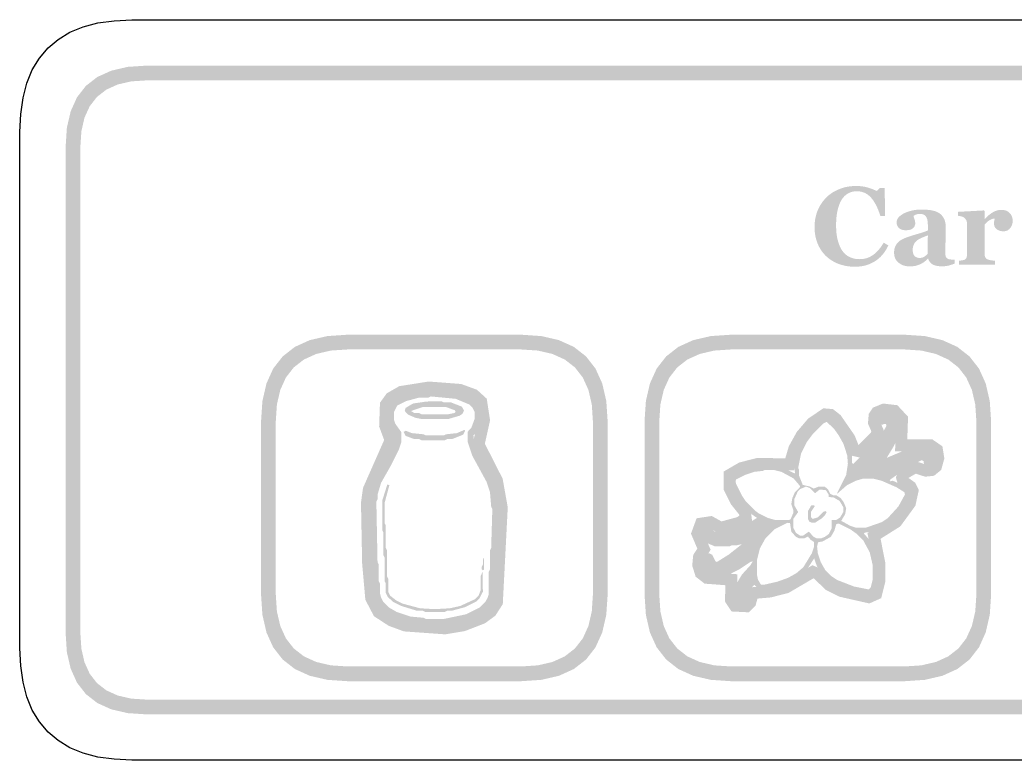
# Model space of a CAD drawing. Header units: millimetres. Extents: x 6 to 297, y 55 to 451.
# Drawn here: x 72.96 to 99.95, y 316.16 to 336.24 of the extents above; entities that cross this region are included whole.
import ezdxf

# ---------------------------------------------------------------- set-up
doc = ezdxf.new("R2010")
doc.units = ezdxf.units.MM
doc.layers.add('CUT', color=1, linetype='Continuous')
doc.layers.add('RASTER', color=7, linetype='Continuous')

msp = doc.modelspace()

# ---------------------------------------------------------------- hatches: boundary and pattern name
at = {"layer": 'RASTER'}
h = msp.add_hatch(color=7, dxfattribs=at)
h.paths.add_polyline_path([(74.2, 332.8), (74.234, 333.316), (74.338, 333.763), (74.509, 334.141), (74.75, 334.45), (75.059, 334.691), (75.438, 334.862), (75.884, 334.966), (76.4, 335), (133.6, 335), (134.116, 334.966), (134.563, 334.862), (134.941, 334.691), (135.25, 334.45), (135.491, 334.141), (135.663, 333.763), (135.766, 333.316), (135.8, 332.8), (135.8, 319.6), (135.766, 319.084), (135.663, 318.638), (135.491, 318.259), (135.25, 317.95), (134.941, 317.709), (134.563, 317.537), (134.116, 317.434), (133.6, 317.4), (76.4, 317.4), (75.884, 317.434), (75.438, 317.537), (75.059, 317.709), (74.75, 317.95), (74.509, 318.259), (74.338, 318.638), (74.234, 319.084), (74.2, 319.6)])
h.paths.add_polyline_path([(74.6, 332.8), (74.6, 319.6), (74.628, 319.178), (74.712, 318.813), (74.853, 318.503), (75.05, 318.25), (75.303, 318.053), (75.613, 317.912), (75.978, 317.828), (76.4, 317.8), (133.6, 317.8), (134.022, 317.828), (134.388, 317.912), (134.697, 318.053), (134.95, 318.25), (135.147, 318.503), (135.288, 318.813), (135.372, 319.178), (135.4, 319.6), (135.4, 332.8), (135.372, 333.222), (135.288, 333.588), (135.147, 333.897), (134.95, 334.15), (134.697, 334.347), (134.388, 334.488), (134.022, 334.572), (133.6, 334.6), (76.4, 334.6), (75.978, 334.572), (75.613, 334.488), (75.303, 334.347), (75.05, 334.15), (74.853, 333.897), (74.712, 333.588), (74.628, 333.222), (74.6, 332.8)], flags=0)
for points in [[(95.598, 329.544), (95.541, 329.545), (95.485, 329.549), (95.431, 329.555), (95.377, 329.563), (95.324, 329.573), (95.272, 329.586), (95.22, 329.601), (95.17, 329.618), (95.121, 329.638), (95.074, 329.659), (95.028, 329.683), (94.984, 329.709), (94.941, 329.737), (94.9, 329.767), (94.861, 329.799), (94.823, 329.833), (94.788, 329.868), (94.754, 329.906), (94.723, 329.945), (94.693, 329.987), (94.666, 330.03), (94.64, 330.076), (94.616, 330.124), (94.594, 330.173), (94.575, 330.225), (94.558, 330.277), (94.544, 330.331), (94.532, 330.386), (94.523, 330.443), (94.516, 330.5), (94.512, 330.559), (94.511, 330.62), (94.512, 330.679), (94.516, 330.738), (94.523, 330.796), (94.532, 330.852), (94.544, 330.908), (94.558, 330.962), (94.575, 331.015), (94.595, 331.067), (94.617, 331.118), (94.642, 331.167), (94.668, 331.214), (94.696, 331.259), (94.727, 331.303), (94.76, 331.345), (94.795, 331.385), (94.832, 331.424), (94.87, 331.46), (94.91, 331.494), (94.952, 331.525), (94.996, 331.555), (95.042, 331.583), (95.09, 331.608), (95.139, 331.632), (95.191, 331.653), (95.243, 331.672), (95.297, 331.689), (95.352, 331.703), (95.407, 331.714), (95.464, 331.723), (95.521, 331.729), (95.58, 331.733), (95.639, 331.734), (95.682, 331.734), (95.723, 331.732), (95.764, 331.728), (95.804, 331.724), (95.843, 331.718), (95.881, 331.711), (95.918, 331.702), (95.954, 331.693), (95.989, 331.682), (96.022, 331.671), (96.054, 331.66), (96.085, 331.648), (96.114, 331.636), (96.142, 331.624), (96.169, 331.611), (96.194, 331.598), (96.285, 331.679), (96.412, 331.679), (96.426, 330.92), (96.297, 330.92), (96.268, 331.004), (96.239, 331.082), (96.208, 331.154), (96.176, 331.221), (96.142, 331.282), (96.107, 331.337), (96.071, 331.386), (96.033, 331.43), (95.993, 331.468), (95.952, 331.501), (95.908, 331.529), (95.862, 331.552), (95.814, 331.569), (95.764, 331.582), (95.712, 331.59), (95.658, 331.592), (95.591, 331.588), (95.529, 331.577), (95.47, 331.558), (95.416, 331.532), (95.365, 331.497), (95.319, 331.456), (95.277, 331.407), (95.239, 331.35), (95.205, 331.286), (95.176, 331.216), (95.152, 331.14), (95.131, 331.058), (95.116, 330.97), (95.104, 330.876), (95.098, 330.776), (95.095, 330.669), (95.096, 330.609), (95.099, 330.55), (95.102, 330.494), (95.108, 330.44), (95.115, 330.388), (95.123, 330.339), (95.133, 330.292), (95.145, 330.247), (95.157, 330.204), (95.171, 330.163), (95.186, 330.125), (95.201, 330.089), (95.218, 330.055), (95.235, 330.022), (95.253, 329.993), (95.273, 329.965), (95.294, 329.938), (95.317, 329.913), (95.341, 329.89), (95.365, 329.868), (95.391, 329.849), (95.417, 329.831), (95.445, 329.815), (95.473, 329.801), (95.503, 329.789), (95.533, 329.779), (95.564, 329.77), (95.595, 329.762), (95.628, 329.757), (95.661, 329.753), (95.695, 329.75), (95.73, 329.749), (95.78, 329.751), (95.829, 329.756), (95.877, 329.765), (95.924, 329.777), (95.969, 329.793), (96.012, 329.812), (96.054, 329.835), (96.095, 329.861), (96.135, 329.89), (96.174, 329.924), (96.211, 329.96), (96.248, 330.001), (96.285, 330.045), (96.32, 330.092), (96.354, 330.143), (96.387, 330.198), (96.513, 330.121), (96.497, 330.09), (96.481, 330.059), (96.464, 330.029), (96.446, 329.999), (96.428, 329.971), (96.409, 329.943), (96.39, 329.917), (96.37, 329.891), (96.349, 329.866), (96.328, 329.842), (96.306, 329.818), (96.283, 329.796), (96.259, 329.775), (96.235, 329.754), (96.21, 329.734), (96.184, 329.716), (96.155, 329.696), (96.124, 329.678), (96.094, 329.66), (96.062, 329.644), (96.03, 329.629), (95.997, 329.615), (95.963, 329.602), (95.928, 329.59), (95.892, 329.579), (95.855, 329.57), (95.816, 329.562), (95.776, 329.556), (95.734, 329.551), (95.69, 329.547), (95.645, 329.545), (95.598, 329.544)], [(99.884, 330.785), (99.883, 330.758), (99.88, 330.731), (99.874, 330.705), (99.867, 330.681), (99.857, 330.656), (99.845, 330.633), (99.831, 330.611), (99.815, 330.59), (99.797, 330.57), (99.778, 330.553), (99.757, 330.538), (99.735, 330.526), (99.712, 330.517), (99.687, 330.511), (99.661, 330.507), (99.634, 330.505), (99.607, 330.506), (99.582, 330.509), (99.558, 330.513), (99.535, 330.519), (99.513, 330.526), (99.492, 330.536), (99.472, 330.547), (99.453, 330.559), (99.435, 330.574), (99.42, 330.59), (99.408, 330.607), (99.397, 330.626), (99.389, 330.647), (99.383, 330.67), (99.38, 330.694), (99.379, 330.719), (99.379, 330.732), (99.379, 330.743), (99.38, 330.754), (99.38, 330.765), (99.382, 330.774), (99.383, 330.783), (99.384, 330.791), (99.386, 330.799), (99.388, 330.806), (99.39, 330.813), (99.391, 330.82), (99.393, 330.827), (99.395, 330.833), (99.396, 330.84), (99.398, 330.846), (99.399, 330.852), (99.382, 330.851), (99.365, 330.848), (99.348, 330.844), (99.33, 330.839), (99.312, 330.833), (99.294, 330.825), (99.276, 330.816), (99.257, 330.806), (99.239, 330.794), (99.221, 330.782), (99.204, 330.768), (99.187, 330.754), (99.171, 330.739), (99.155, 330.723), (99.14, 330.706), (99.125, 330.688), (99.125, 329.884), (99.125, 329.872), (99.126, 329.86), (99.128, 329.848), (99.129, 329.837), (99.132, 329.827), (99.134, 329.817), (99.138, 329.808), (99.141, 329.799), (99.146, 329.791), (99.151, 329.783), (99.157, 329.776), (99.163, 329.769), (99.17, 329.763), (99.178, 329.757), (99.186, 329.751), (99.196, 329.746), (99.204, 329.743), (99.214, 329.739), (99.225, 329.735), (99.238, 329.732), (99.252, 329.728), (99.267, 329.725), (99.283, 329.722), (99.3, 329.719), (99.318, 329.717), (99.334, 329.714), (99.349, 329.712), (99.363, 329.711), (99.375, 329.709), (99.386, 329.708), (99.396, 329.707), (99.405, 329.707), (99.405, 329.6), (98.425, 329.6), (98.425, 329.707), (98.434, 329.708), (98.443, 329.709), (98.453, 329.709), (98.462, 329.71), (98.471, 329.711), (98.48, 329.713), (98.49, 329.714), (98.499, 329.715), (98.508, 329.716), (98.517, 329.718), (98.525, 329.719), (98.534, 329.721), (98.541, 329.723), (98.549, 329.725), (98.556, 329.727), (98.563, 329.729), (98.574, 329.733), (98.584, 329.738), (98.594, 329.743), (98.602, 329.749), (98.61, 329.756), (98.617, 329.763), (98.622, 329.771), (98.627, 329.779), (98.631, 329.787), (98.635, 329.797), (98.638, 329.807), (98.64, 329.818), (98.642, 329.829), (98.644, 329.841), (98.645, 329.853), (98.645, 329.867), (98.645, 330.719), (98.644, 330.732), (98.643, 330.745), (98.641, 330.757), (98.639, 330.769), (98.635, 330.781), (98.631, 330.792), (98.626, 330.803), (98.62, 330.814), (98.613, 330.824), (98.607, 330.833), (98.6, 330.843), (98.592, 330.851), (98.585, 330.859), (98.577, 330.867), (98.568, 330.874), (98.56, 330.88), (98.553, 330.885), (98.546, 330.889), (98.538, 330.893), (98.53, 330.896), (98.521, 330.9), (98.512, 330.903), (98.503, 330.907), (98.493, 330.91), (98.483, 330.912), (98.473, 330.915), (98.462, 330.917), (98.451, 330.919), (98.44, 330.921), (98.428, 330.923), (98.417, 330.924), (98.405, 330.926), (98.405, 331.033), (99.103, 331.071), (99.125, 331.049), (99.125, 330.836), (99.131, 330.836), (99.157, 330.865), (99.182, 330.892), (99.209, 330.917), (99.235, 330.941), (99.262, 330.963), (99.29, 330.984), (99.318, 331.003), (99.346, 331.02), (99.374, 331.036), (99.403, 331.049), (99.432, 331.061), (99.462, 331.07), (99.491, 331.077), (99.521, 331.083), (99.552, 331.086), (99.582, 331.087), (99.615, 331.086), (99.647, 331.082), (99.677, 331.075), (99.705, 331.066), (99.732, 331.054), (99.757, 331.039), (99.78, 331.022), (99.801, 331.003), (99.821, 330.981), (99.837, 330.957), (99.852, 330.933), (99.863, 330.906), (99.872, 330.878), (99.879, 330.849), (99.883, 330.818), (99.884, 330.785)]]:
    msp.add_hatch(color=7, dxfattribs=at).paths.add_polyline_path(points)
h = msp.add_hatch(color=7, dxfattribs=at)
h.paths.add_polyline_path([(98.312, 329.631), (98.296, 329.624), (98.279, 329.617), (98.261, 329.611), (98.242, 329.604), (98.223, 329.598), (98.202, 329.591), (98.182, 329.585), (98.16, 329.579), (98.138, 329.574), (98.115, 329.569), (98.093, 329.565), (98.069, 329.562), (98.046, 329.559), (98.022, 329.558), (97.998, 329.556), (97.974, 329.556), (97.93, 329.557), (97.89, 329.559), (97.852, 329.564), (97.818, 329.569), (97.786, 329.577), (97.757, 329.586), (97.731, 329.597), (97.709, 329.61), (97.688, 329.624), (97.67, 329.639), (97.653, 329.656), (97.637, 329.675), (97.624, 329.694), (97.612, 329.716), (97.602, 329.738), (97.593, 329.763), (97.584, 329.763), (97.572, 329.75), (97.56, 329.739), (97.547, 329.727), (97.535, 329.716), (97.523, 329.706), (97.512, 329.696), (97.5, 329.687), (97.488, 329.678), (97.477, 329.669), (97.465, 329.661), (97.453, 329.653), (97.44, 329.645), (97.428, 329.638), (97.415, 329.631), (97.402, 329.624), (97.389, 329.618), (97.372, 329.61), (97.355, 329.603), (97.338, 329.596), (97.322, 329.59), (97.305, 329.584), (97.289, 329.579), (97.273, 329.574), (97.257, 329.57), (97.24, 329.566), (97.222, 329.563), (97.202, 329.561), (97.18, 329.558), (97.157, 329.557), (97.133, 329.556), (97.107, 329.555), (97.079, 329.555), (97.037, 329.556), (96.997, 329.561), (96.958, 329.569), (96.921, 329.58), (96.886, 329.594), (96.852, 329.611), (96.82, 329.631), (96.789, 329.655), (96.761, 329.681), (96.736, 329.709), (96.716, 329.739), (96.699, 329.772), (96.686, 329.806), (96.676, 329.842), (96.671, 329.88), (96.669, 329.921), (96.669, 329.944), (96.67, 329.967), (96.672, 329.988), (96.675, 330.009), (96.679, 330.029), (96.684, 330.048), (96.689, 330.066), (96.695, 330.083), (96.702, 330.099), (96.71, 330.115), (96.718, 330.13), (96.727, 330.145), (96.737, 330.16), (96.747, 330.174), (96.758, 330.188), (96.77, 330.201), (96.781, 330.212), (96.793, 330.223), (96.805, 330.233), (96.817, 330.243), (96.83, 330.253), (96.844, 330.262), (96.857, 330.27), (96.872, 330.278), (96.886, 330.286), (96.901, 330.293), (96.917, 330.301), (96.932, 330.308), (96.948, 330.315), (96.965, 330.322), (96.981, 330.329), (96.998, 330.335), (97.032, 330.347), (97.068, 330.36), (97.105, 330.372), (97.143, 330.385), (97.184, 330.397), (97.226, 330.41), (97.269, 330.423), (97.315, 330.436), (97.359, 330.449), (97.401, 330.461), (97.439, 330.473), (97.474, 330.485), (97.507, 330.496), (97.536, 330.508), (97.561, 330.518), (97.584, 330.529), (97.584, 330.669), (97.584, 330.679), (97.584, 330.689), (97.583, 330.7), (97.583, 330.712), (97.582, 330.724), (97.581, 330.737), (97.58, 330.751), (97.578, 330.766), (97.577, 330.781), (97.575, 330.795), (97.572, 330.808), (97.569, 330.821), (97.566, 330.834), (97.562, 330.845), (97.558, 330.857), (97.553, 330.867), (97.548, 330.879), (97.542, 330.89), (97.535, 330.9), (97.527, 330.91), (97.519, 330.92), (97.51, 330.929), (97.5, 330.938), (97.489, 330.946), (97.478, 330.954), (97.465, 330.96), (97.452, 330.966), (97.438, 330.97), (97.423, 330.974), (97.407, 330.976), (97.391, 330.978), (97.373, 330.978), (97.358, 330.978), (97.342, 330.977), (97.328, 330.976), (97.314, 330.974), (97.301, 330.971), (97.289, 330.968), (97.277, 330.964), (97.266, 330.96), (97.255, 330.956), (97.245, 330.951), (97.236, 330.946), (97.227, 330.942), (97.218, 330.937), (97.21, 330.932), (97.203, 330.928), (97.196, 330.923), (97.197, 330.915), (97.199, 330.906), (97.202, 330.896), (97.204, 330.886), (97.208, 330.874), (97.212, 330.862), (97.216, 330.848), (97.221, 330.833), (97.226, 330.818), (97.23, 330.804), (97.233, 330.789), (97.236, 330.774), (97.239, 330.76), (97.24, 330.746), (97.241, 330.732), (97.241, 330.718), (97.241, 330.711), (97.241, 330.704), (97.24, 330.697), (97.238, 330.69), (97.236, 330.682), (97.234, 330.673), (97.231, 330.665), (97.228, 330.655), (97.225, 330.646), (97.221, 330.638), (97.217, 330.63), (97.212, 330.622), (97.207, 330.615), (97.202, 330.608), (97.196, 330.602), (97.19, 330.596), (97.182, 330.589), (97.173, 330.582), (97.164, 330.576), (97.154, 330.57), (97.145, 330.565), (97.135, 330.56), (97.125, 330.555), (97.115, 330.551), (97.104, 330.547), (97.091, 330.544), (97.077, 330.541), (97.062, 330.539), (97.045, 330.537), (97.027, 330.536), (97.007, 330.535), (96.987, 330.535), (96.957, 330.535), (96.929, 330.538), (96.903, 330.543), (96.879, 330.549), (96.856, 330.558), (96.836, 330.568), (96.817, 330.58), (96.801, 330.594), (96.786, 330.609), (96.773, 330.626), (96.762, 330.643), (96.753, 330.662), (96.746, 330.682), (96.741, 330.703), (96.739, 330.725), (96.738, 330.748), (96.739, 330.769), (96.742, 330.788), (96.747, 330.808), (96.754, 330.826), (96.763, 330.844), (96.774, 330.862), (96.787, 330.879), (96.803, 330.896), (96.819, 330.912), (96.837, 330.927), (96.856, 330.941), (96.875, 330.955), (96.895, 330.968), (96.917, 330.981), (96.939, 330.992), (96.962, 331.003), (96.985, 331.014), (97.01, 331.024), (97.035, 331.033), (97.061, 331.042), (97.088, 331.051), (97.116, 331.058), (97.144, 331.065), (97.174, 331.071), (97.204, 331.077), (97.233, 331.082), (97.262, 331.086), (97.29, 331.09), (97.317, 331.092), (97.344, 331.094), (97.371, 331.095), (97.397, 331.096), (97.432, 331.095), (97.466, 331.095), (97.5, 331.093), (97.533, 331.091), (97.565, 331.089), (97.597, 331.086), (97.627, 331.083), (97.657, 331.079), (97.687, 331.074), (97.715, 331.068), (97.743, 331.061), (97.77, 331.053), (97.797, 331.044), (97.822, 331.033), (97.847, 331.022), (97.871, 331.009), (97.893, 330.996), (97.914, 330.981), (97.934, 330.964), (97.953, 330.946), (97.97, 330.927), (97.987, 330.906), (98.002, 330.884), (98.016, 330.86), (98.028, 330.835), (98.039, 330.808), (98.048, 330.779), (98.056, 330.748), (98.062, 330.716), (98.066, 330.681), (98.068, 330.645), (98.069, 330.606), (98.069, 330.564), (98.069, 330.52), (98.068, 330.474), (98.067, 330.425), (98.067, 330.375), (98.065, 330.323), (98.064, 330.27), (98.063, 330.214), (98.061, 330.159), (98.06, 330.11), (98.058, 330.065), (98.058, 330.026), (98.057, 329.991), (98.056, 329.961), (98.056, 329.935), (98.056, 329.915), (98.056, 329.899), (98.057, 329.884), (98.059, 329.869), (98.061, 329.856), (98.064, 329.843), (98.067, 329.832), (98.071, 329.821), (98.076, 329.811), (98.081, 329.802), (98.087, 329.793), (98.094, 329.785), (98.101, 329.778), (98.109, 329.771), (98.117, 329.765), (98.127, 329.759), (98.136, 329.754), (98.143, 329.751), (98.151, 329.749), (98.159, 329.746), (98.169, 329.744), (98.179, 329.743), (98.19, 329.742), (98.202, 329.741), (98.215, 329.74), (98.228, 329.739), (98.241, 329.739), (98.254, 329.739), (98.266, 329.738), (98.278, 329.738), (98.29, 329.738), (98.301, 329.738), (98.312, 329.738)])
h.paths.add_polyline_path([(97.584, 330.394), (97.564, 330.387), (97.543, 330.38), (97.523, 330.372), (97.503, 330.364), (97.482, 330.356), (97.462, 330.348), (97.442, 330.339), (97.422, 330.33), (97.402, 330.321), (97.383, 330.312), (97.365, 330.303), (97.348, 330.293), (97.332, 330.284), (97.317, 330.274), (97.303, 330.265), (97.29, 330.255), (97.277, 330.244), (97.264, 330.233), (97.252, 330.221), (97.241, 330.208), (97.231, 330.195), (97.222, 330.18), (97.213, 330.166), (97.205, 330.15), (97.198, 330.134), (97.191, 330.117), (97.186, 330.099), (97.182, 330.081), (97.178, 330.062), (97.176, 330.042), (97.175, 330.021), (97.174, 330), (97.175, 329.972), (97.177, 329.947), (97.181, 329.923), (97.187, 329.901), (97.194, 329.882), (97.203, 329.864), (97.214, 329.848), (97.226, 329.834), (97.239, 329.822), (97.254, 329.812), (97.268, 329.803), (97.284, 329.796), (97.301, 329.79), (97.318, 329.786), (97.336, 329.784), (97.354, 329.783), (97.374, 329.784), (97.393, 329.785), (97.411, 329.788), (97.428, 329.791), (97.444, 329.796), (97.459, 329.802), (97.473, 329.808), (97.487, 329.816), (97.5, 329.825), (97.512, 329.834), (97.524, 329.843), (97.536, 329.853), (97.547, 329.863), (97.558, 329.874), (97.568, 329.886), (97.578, 329.897)], flags=0)
h = msp.add_hatch(color=7, dxfattribs=at)
h.paths.add_polyline_path([(79.5, 325.35), (79.537, 325.901), (79.647, 326.378), (79.83, 326.782), (80.088, 327.112), (80.418, 327.37), (80.822, 327.553), (81.299, 327.663), (81.85, 327.7), (86.55, 327.7), (87.101, 327.663), (87.578, 327.553), (87.982, 327.37), (88.313, 327.112), (88.57, 326.782), (88.753, 326.378), (88.863, 325.901), (88.9, 325.35), (88.9, 320.65), (88.863, 320.099), (88.753, 319.622), (88.57, 319.218), (88.313, 318.887), (87.982, 318.63), (87.578, 318.447), (87.101, 318.337), (86.55, 318.3), (81.85, 318.3), (81.299, 318.337), (80.822, 318.447), (80.418, 318.63), (80.088, 318.888), (79.83, 319.218), (79.647, 319.622), (79.537, 320.099), (79.5, 320.65)])
h.paths.add_polyline_path([(79.9, 325.35), (79.9, 320.65), (79.93, 320.193), (80.022, 319.797), (80.174, 319.462), (80.388, 319.188), (80.662, 318.974), (80.997, 318.822), (81.393, 318.73), (81.85, 318.7), (86.55, 318.7), (87.007, 318.73), (87.403, 318.822), (87.738, 318.974), (88.012, 319.188), (88.226, 319.462), (88.378, 319.797), (88.47, 320.193), (88.5, 320.65), (88.5, 325.35), (88.47, 325.807), (88.378, 326.203), (88.226, 326.538), (88.012, 326.813), (87.738, 327.026), (87.403, 327.178), (87.007, 327.27), (86.55, 327.3), (81.85, 327.3), (81.393, 327.27), (80.997, 327.178), (80.662, 327.026), (80.388, 326.813), (80.174, 326.538), (80.022, 326.203), (79.93, 325.807), (79.9, 325.35)], flags=0)
h = msp.add_hatch(color=7, dxfattribs=at)
h.paths.add_polyline_path([(89.9, 325.35), (89.937, 325.901), (90.047, 326.378), (90.23, 326.782), (90.488, 327.112), (90.818, 327.37), (91.222, 327.553), (91.699, 327.663), (92.25, 327.7), (96.95, 327.7), (97.501, 327.663), (97.978, 327.553), (98.382, 327.37), (98.712, 327.112), (98.97, 326.782), (99.153, 326.378), (99.263, 325.901), (99.3, 325.35), (99.3, 320.65), (99.263, 320.099), (99.153, 319.622), (98.97, 319.218), (98.713, 318.887), (98.382, 318.63), (97.978, 318.447), (97.501, 318.337), (96.95, 318.3), (92.25, 318.3), (91.699, 318.337), (91.222, 318.447), (90.818, 318.63), (90.488, 318.888), (90.23, 319.218), (90.047, 319.622), (89.937, 320.099), (89.9, 320.65)])
h.paths.add_polyline_path([(90.3, 325.35), (90.3, 320.65), (90.33, 320.193), (90.422, 319.797), (90.574, 319.462), (90.788, 319.188), (91.062, 318.974), (91.397, 318.822), (91.793, 318.73), (92.25, 318.7), (96.95, 318.7), (97.407, 318.73), (97.803, 318.822), (98.138, 318.974), (98.413, 319.188), (98.626, 319.462), (98.778, 319.797), (98.87, 320.193), (98.9, 320.65), (98.9, 325.35), (98.87, 325.807), (98.778, 326.203), (98.626, 326.538), (98.413, 326.813), (98.138, 327.026), (97.803, 327.178), (97.407, 327.27), (96.95, 327.3), (92.25, 327.3), (91.793, 327.27), (91.397, 327.178), (91.062, 327.026), (90.788, 326.813), (90.574, 326.538), (90.422, 326.203), (90.33, 325.807), (90.3, 325.35)], flags=0)
h = msp.add_hatch(color=7, dxfattribs=at)
h.paths.add_polyline_path([(84.046, 326.43), (84.928, 326.363), (85.354, 326.207), (85.621, 325.965), (85.711, 325.378), (85.57, 324.743), (86.052, 323.794), (86.191, 323.017), (86.056, 320.391), (85.853, 320.076), (85.571, 319.87), (85.026, 319.66), (84.497, 319.571), (83.376, 319.651), (82.962, 319.803), (82.562, 320.064), (82.329, 320.508), (82.242, 321.489), (82.21, 323.145), (82.266, 323.546), (82.839, 324.843), (82.703, 325.209), (82.725, 325.855), (82.909, 326.109), (83.25, 326.304)])
h.paths.add_polyline_path([(84.059, 326.108), (83.358, 325.997), (83.128, 325.865), (83.042, 325.746), (83.025, 325.262), (83.185, 324.832), (82.576, 323.457), (82.53, 323.126), (82.562, 321.507), (82.642, 320.6), (82.807, 320.286), (83.107, 320.091), (83.444, 319.967), (84.481, 319.893), (84.941, 319.971), (85.417, 320.153), (85.616, 320.3), (85.741, 320.492), (85.869, 322.997), (85.745, 323.691), (85.232, 324.701), (85.386, 325.389), (85.322, 325.804), (85.185, 325.928), (84.859, 326.047), (84.059, 326.108)], flags=0)
h = msp.add_hatch(color=7, dxfattribs=at)
h.paths.add_polyline_path([(83.856, 326.176), (84.521, 326.186), (84.585, 326.154), (84.714, 326.154), (85.067, 326.058), (85.301, 325.939), (85.366, 325.874), (85.452, 325.704), (85.484, 325.48), (85.452, 325.415), (85.452, 325.255), (85.366, 325.085), (85.26, 324.966), (85.292, 324.709), (85.475, 324.314), (85.838, 323.649), (85.934, 323.2), (85.934, 322.172), (85.902, 322.108), (85.902, 321.434), (85.87, 321.37), (85.87, 320.695), (85.838, 320.535), (85.751, 320.365), (85.526, 320.14), (85.067, 319.925), (84.65, 319.828), (84.425, 319.828), (84.361, 319.796), (84.039, 319.796), (83.975, 319.828), (83.558, 319.86), (83.237, 319.957), (82.874, 320.14), (82.681, 320.332), (82.595, 320.503), (82.53, 320.759), (82.498, 321.723), (82.466, 321.787), (82.466, 323.296), (82.595, 323.746), (83.076, 324.645), (83.14, 324.869), (83.131, 324.988), (83.034, 325.085), (82.948, 325.255), (82.916, 325.608), (83.034, 325.874), (83.163, 325.971), (83.526, 326.122)])
h.paths.add_polyline_path([(84.104, 326.025), (84.039, 325.993), (83.783, 325.993), (83.429, 325.897), (83.195, 325.778), (83.108, 325.608), (83.108, 325.383), (83.14, 325.287), (83.301, 325.062), (83.301, 324.773), (83.237, 324.58), (83.034, 324.173), (82.755, 323.681), (82.659, 323.36), (82.659, 323.232), (82.627, 323.168), (82.659, 321.53), (82.691, 321.466), (82.691, 321.016), (82.723, 320.952), (82.723, 320.695), (82.755, 320.567), (82.81, 320.461), (82.97, 320.3), (83.173, 320.182), (83.558, 320.053), (83.911, 320.021), (83.975, 319.989), (84.457, 319.989), (85.067, 320.117), (85.43, 320.3), (85.59, 320.461), (85.645, 320.567), (85.677, 320.663), (85.677, 321.273), (85.709, 321.337), (85.709, 321.851), (85.741, 321.915), (85.773, 322.975), (85.741, 323.039), (85.709, 323.425), (85.613, 323.714), (85.227, 324.42), (85.099, 324.805), (85.099, 325.062), (85.205, 325.181), (85.292, 325.415), (85.292, 325.608), (85.237, 325.714), (85.141, 325.81), (84.778, 325.961)], flags=0)
h.paths.add_polyline_path([(83.985, 325.887), (84.393, 325.897), (84.457, 325.865), (84.65, 325.865), (84.948, 325.746), (85.003, 325.64), (84.961, 325.553), (84.884, 325.502), (84.585, 325.415), (83.847, 325.415), (83.686, 325.447), (83.484, 325.534), (83.42, 325.598), (83.397, 325.64), (83.42, 325.714), (83.622, 325.833)], flags=0)
h.paths.add_polyline_path([(83.879, 325.736), (83.567, 325.63), (83.654, 325.576), (83.783, 325.576), (83.847, 325.544), (84.585, 325.544), (84.746, 325.576), (84.778, 325.608), (84.755, 325.65), (84.521, 325.736)], flags=0)
h.paths.add_polyline_path([(85.012, 325.117), (85.035, 325.094), (84.98, 324.988), (84.682, 324.869), (84.553, 324.869), (84.489, 324.837), (83.847, 324.837), (83.783, 324.869), (83.654, 324.869), (83.42, 324.956), (83.365, 325.062), (83.429, 325.094), (83.59, 325.03), (83.911, 324.998), (83.975, 324.966), (84.457, 324.966), (84.521, 324.998), (84.81, 325.03)], flags=0)
h.paths.add_polyline_path([(82.925, 323.64), (82.98, 323.617), (82.851, 323.136), (82.851, 322.59), (82.884, 322.525), (82.884, 321.915), (82.916, 321.851), (82.916, 321.145), (82.948, 321.081), (82.948, 320.727), (83.002, 320.621), (83.163, 320.493), (83.333, 320.406), (83.815, 320.278), (84.21, 320.255), (84.617, 320.278), (84.906, 320.342), (85.301, 320.525), (85.398, 320.621), (85.452, 320.759), (85.452, 321.145), (85.507, 321.264), (85.516, 320.727), (85.43, 320.557), (85.333, 320.461), (85.035, 320.31), (84.682, 320.214), (84.553, 320.214), (84.489, 320.182), (83.943, 320.182), (83.879, 320.214), (83.718, 320.214), (83.301, 320.342), (83.067, 320.461), (82.938, 320.589), (82.884, 320.695), (82.884, 320.952), (82.851, 321.016), (82.851, 321.659), (82.819, 321.723), (82.819, 322.333), (82.787, 322.397), (82.787, 323.2)], flags=0)
h.paths.add_polyline_path([(85.526, 321.649), (85.549, 321.626), (85.549, 321.337), (85.516, 321.305), (85.484, 321.337), (85.484, 321.402), (85.516, 321.466)], flags=0)
h = msp.add_hatch(color=7, dxfattribs=at)
h.paths.add_polyline_path([(96.368, 325.833), (96.757, 325.787), (97.047, 325.475), (97.026, 324.859), (97.708, 324.859), (97.978, 324.673), (98.032, 324.342), (97.945, 324.031), (97.751, 323.873), (97.511, 323.848), (97.257, 323.93), (97.061, 323.817), (97.057, 323.807), (97.054, 323.817), (97.244, 323.682), (97.34, 323.49), (97.246, 323.061), (96.839, 322.502), (96.302, 322.164), (96.433, 321.496), (96.433, 321.009), (96.319, 320.553), (95.997, 320.409), (95.19, 320.592), (94.814, 320.779), (94.506, 321.076), (94.477, 321.089), (93.807, 320.696), (93.328, 320.573), (92.962, 320.541), (92.913, 320.356), (92.726, 320.169), (92.261, 320.192), (92.082, 320.461), (92.093, 320.904), (91.53, 320.947), (91.287, 321.135), (91.193, 321.437), (91.221, 321.726), (91.332, 321.897), (91.16, 322.303), (91.312, 322.72), (91.723, 322.782), (91.988, 322.635), (92.404, 322.748), (92.475, 322.793), (92.471, 322.815), (92.252, 323.089), (92.049, 323.492), (92.049, 323.989), (92.466, 324.232), (92.953, 324.357), (93.717, 324.346), (93.815, 324.677), (94.031, 325.065), (94.337, 325.423), (94.75, 325.704), (95.011, 325.681), (95.216, 325.52), (95.599, 324.967), (95.703, 324.704), (95.699, 324.705), (96.036, 325.037), (96.05, 325.084), (95.959, 325.289), (95.982, 325.552), (96.095, 325.722)])
h.paths.add_polyline_path([(96.412, 325.506), (96.307, 325.463), (96.293, 325.442), (96.285, 325.343), (96.39, 325.107), (96.319, 324.867), (95.8, 324.354), (95.467, 324.429), (95.315, 324.815), (94.98, 325.298), (94.888, 325.371), (94.836, 325.375), (94.552, 325.183), (94.295, 324.881), (94.112, 324.552), (93.955, 324.022), (92.991, 324.037), (92.589, 323.933), (92.369, 323.805), (92.369, 323.568), (92.522, 323.263), (92.776, 322.947), (92.82, 322.635), (92.535, 322.451), (91.946, 322.293), (91.663, 322.449), (91.548, 322.432), (91.504, 322.311), (91.693, 321.866), (91.532, 321.618), (91.518, 321.47), (91.563, 321.326), (91.65, 321.259), (92.42, 321.201), (92.405, 320.554), (92.438, 320.504), (92.601, 320.496), (92.626, 320.521), (92.71, 320.841), (93.274, 320.889), (93.684, 320.995), (94.454, 321.447), (94.686, 321.347), (95, 321.044), (95.298, 320.896), (95.964, 320.745), (96.046, 320.781), (96.113, 321.048), (96.113, 321.465), (95.946, 322.318), (96.616, 322.74), (96.948, 323.195), (97.003, 323.448), (96.993, 323.468), (96.779, 323.62), (96.717, 323.827), (96.809, 324.04), (97.219, 324.278), (97.545, 324.173), (97.623, 324.181), (97.664, 324.214), (97.704, 324.36), (97.684, 324.487), (97.608, 324.539), (96.695, 324.539), (96.722, 325.354), (96.603, 325.483), (96.412, 325.506)], flags=0)
h = msp.add_hatch(color=7, dxfattribs=at)
h.paths.add_polyline_path([(96.414, 325.593), (96.566, 325.601), (96.653, 325.555), (96.76, 325.476), (96.831, 325.335), (96.831, 325.095), (96.805, 324.989), (96.653, 324.662), (96.467, 324.359), (97.017, 324.59), (97.363, 324.67), (97.576, 324.644), (97.716, 324.572), (97.77, 324.519), (97.815, 324.404), (97.754, 324.2), (97.663, 324.104), (97.629, 324.085), (97.488, 324.104), (97.469, 324.271), (97.416, 324.298), (97.063, 324.12), (96.547, 323.758), (96.573, 323.721), (96.619, 323.74), (96.698, 323.713), (96.946, 323.588), (97.079, 323.482), (97.097, 323.368), (97.044, 323.235), (96.946, 323.041), (96.813, 322.855), (96.547, 322.589), (96.3, 322.437), (96.087, 322.358), (95.874, 322.331), (95.848, 322.304), (95.962, 322.18), (96.087, 321.932), (96.193, 321.507), (96.193, 321.002), (96.095, 320.702), (96.007, 320.656), (95.795, 320.683), (95.236, 320.842), (94.989, 320.967), (94.67, 321.26), (94.572, 321.427), (94.5, 321.632), (94.261, 321.26), (93.995, 321.074), (93.695, 320.922), (93.163, 320.789), (93.004, 320.789), (92.879, 320.914), (92.756, 320.797), (92.685, 320.683), (92.711, 320.577), (92.693, 320.462), (92.552, 320.364), (92.411, 320.409), (92.313, 320.55), (92.313, 320.736), (92.366, 320.896), (92.544, 321.196), (92.772, 321.446), (92.836, 321.552), (92.783, 321.542), (92.48, 321.34), (92.233, 321.215), (91.967, 321.135), (91.728, 321.135), (91.56, 321.207), (91.454, 321.34), (91.409, 321.48), (91.454, 321.648), (91.497, 321.712), (91.568, 321.746), (91.648, 321.773), (91.736, 321.728), (91.826, 321.552), (91.861, 321.534), (92.188, 321.738), (92.544, 322.02), (92.392, 321.985), (92.259, 321.985), (92.206, 321.959), (91.808, 321.959), (91.507, 322.084), (91.409, 322.251), (91.409, 322.384), (91.454, 322.472), (91.534, 322.552), (91.621, 322.57), (91.709, 322.525), (91.773, 322.376), (91.808, 322.358), (91.94, 322.358), (92.339, 322.464), (92.818, 322.65), (92.95, 322.73), (92.81, 322.828), (92.597, 323.041), (92.464, 323.227), (92.366, 323.394), (92.259, 323.66), (92.278, 323.828), (92.411, 323.934), (92.578, 324.006), (92.818, 324.085), (93.083, 324.139), (93.456, 324.139), (93.721, 324.059), (93.979, 323.934), (93.961, 324.298), (94.04, 324.564), (94.165, 324.811), (94.272, 324.971), (94.564, 325.29), (94.838, 325.468), (94.952, 325.422), (95.058, 325.316), (95.324, 324.944), (95.502, 324.537), (95.529, 324.431), (95.529, 324.218), (95.555, 324.192), (96.175, 324.795), (96.387, 325.088), (96.459, 325.228), (96.451, 325.274), (96.406, 325.282), (96.353, 325.255), (96.239, 325.274), (96.193, 325.335), (96.193, 325.414), (96.265, 325.529)])
h.paths.add_polyline_path([(94.838, 325.335), (94.75, 325.29), (94.458, 324.997), (94.298, 324.784), (94.147, 324.484), (94.067, 324.085), (94.093, 324.032), (94.093, 323.873), (94.192, 323.626), (94.386, 323.58), (94.492, 323.527), (94.625, 323.58), (94.785, 323.58), (94.872, 323.509), (94.936, 323.386), (95.024, 323.341), (95.104, 323.341), (95.218, 323.269), (95.298, 323.163), (95.369, 322.996), (95.343, 322.836), (95.236, 322.65), (95.476, 322.517), (95.635, 322.464), (95.901, 322.464), (96.334, 322.615), (96.494, 322.722), (96.786, 323.041), (96.964, 323.368), (96.946, 323.429), (96.733, 323.562), (96.326, 323.74), (96.114, 323.793), (95.821, 323.793), (95.635, 323.74), (95.388, 323.615), (95.112, 323.376), (95.369, 323.899), (95.415, 324.2), (95.396, 324.431), (95.29, 324.75), (95.165, 324.971), (95.032, 325.157)], flags=0)
h.paths.add_polyline_path([(93.163, 324.032), (93.11, 324.006), (92.871, 323.979), (92.632, 323.899), (92.384, 323.774), (92.366, 323.713), (92.392, 323.634), (92.544, 323.333), (92.65, 323.174), (92.889, 322.934), (92.996, 322.855), (93.243, 322.73), (93.429, 322.677), (93.828, 322.677), (93.862, 322.695), (93.934, 322.863), (93.934, 322.942), (93.881, 323.102), (93.907, 323.261), (93.979, 323.429), (94.101, 323.546), (94.12, 323.58), (94.101, 323.615), (93.942, 323.801), (93.615, 323.979), (93.402, 324.032)], flags=0)
h.paths.add_polyline_path([(94.28, 323.58), (94.112, 323.509), (94.059, 323.455), (93.961, 323.235), (93.961, 323.075), (94.067, 322.889), (93.934, 322.703), (93.934, 322.464), (94.006, 322.323), (94.12, 322.251), (94.2, 322.251), (94.359, 322.358), (94.484, 322.217), (94.572, 322.172), (94.678, 322.172), (94.793, 322.217), (94.899, 322.296), (94.971, 322.437), (94.979, 322.669), (95.104, 322.677), (95.202, 322.738), (95.29, 322.889), (95.29, 323.022), (95.191, 323.19), (95.024, 323.288), (94.899, 323.296), (94.891, 323.368), (94.819, 323.482), (94.652, 323.501), (94.527, 323.402), (94.394, 323.535)], flags=0)
h.paths.add_polyline_path([(94.42, 323.067), (94.492, 323.075), (94.519, 323.049), (94.412, 322.889), (94.412, 322.756), (94.466, 322.703), (94.606, 322.748), (94.75, 322.897), (94.811, 322.916), (94.838, 322.889), (94.793, 322.802), (94.713, 322.722), (94.519, 322.597), (94.439, 322.597), (94.367, 322.631), (94.333, 322.703), (94.333, 322.916)], flags=0)
h.paths.add_polyline_path([(93.775, 322.597), (93.421, 322.419), (93.182, 322.18), (93.03, 321.906), (92.95, 321.587), (92.95, 321.188), (92.977, 321.055), (93.057, 320.922), (93.163, 320.922), (93.509, 321.002), (93.801, 321.108), (94.022, 321.233), (94.208, 321.393), (94.439, 321.773), (94.492, 321.932), (94.5, 322.073), (94.404, 322.137), (94.333, 322.225), (94.226, 322.172), (94.093, 322.172), (94.006, 322.217), (93.881, 322.358), (93.846, 322.589)], flags=0)
h.paths.add_polyline_path([(95.13, 322.57), (95.096, 322.552), (95.05, 322.384), (94.952, 322.217), (94.731, 322.092), (94.617, 322.073), (94.599, 322.039), (94.58, 321.951), (94.599, 321.773), (94.678, 321.534), (94.803, 321.313), (94.963, 321.153), (95.122, 321.047), (95.582, 320.869), (95.981, 320.789), (96.034, 320.842), (96.087, 321.055), (96.087, 321.454), (96.007, 321.799), (95.829, 322.126), (95.67, 322.286), (95.484, 322.419), (95.183, 322.57)], flags=0)

# ---------------------------------------------------------------- linework, layer by layer
at = {"layer": 'CUT'}
msp.add_lwpolyline([(134.001, 316.16), (75.999, 316.16), (75.517, 316.181), (75.075, 316.244), (74.675, 316.349), (74.315, 316.497), (73.997, 316.688), (73.722, 316.922), (73.488, 317.197), (73.297, 317.515), (73.149, 317.875), (73.044, 318.275), (72.981, 318.717), (72.96, 319.199), (72.96, 333.201), (72.981, 333.683), (73.044, 334.125), (73.149, 334.525), (73.297, 334.885), (73.488, 335.203), (73.722, 335.478), (73.997, 335.712), (74.315, 335.903), (74.675, 336.051), (75.075, 336.156), (75.517, 336.219), (75.999, 336.24), (134.001, 336.24)], dxfattribs=at)

doc.saveas('drawing.dxf')
